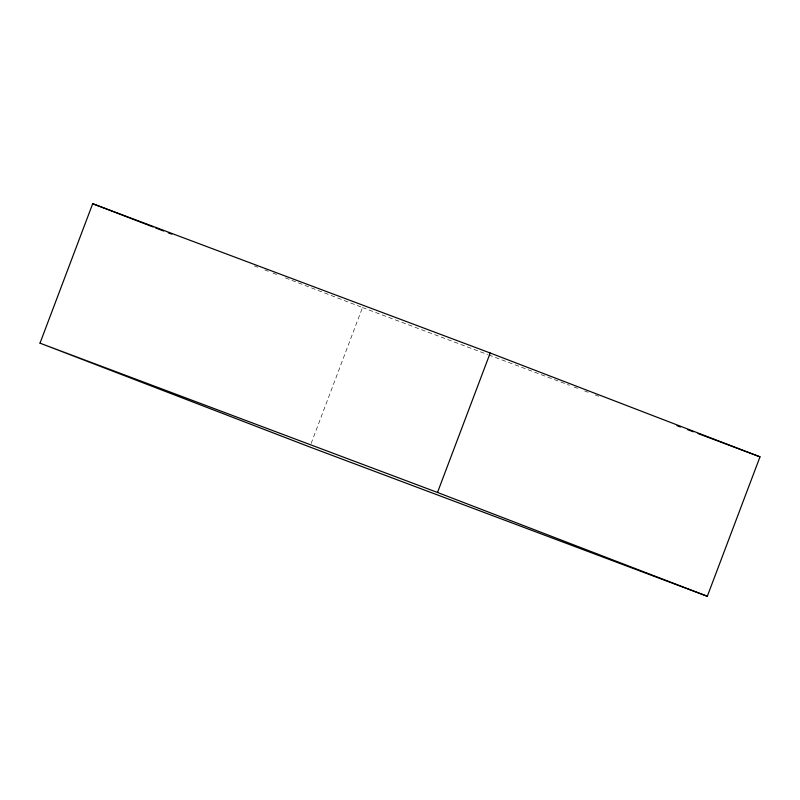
<?xml version="1.0" encoding="UTF-8"?>
<svg xmlns="http://www.w3.org/2000/svg" width="800" height="800" viewBox="0 0 800 800"><rect width="100%" height="100%" fill="white"/><g stroke="black" fill="none" stroke-linecap="round" stroke-linejoin="round"><path stroke-width="0.6" stroke-dasharray="4 3" d="M311.12 443.5L362.49 307.54L283.41 277.11M362.49 307.54L487.59 354.52M488.76 354.96L569.43 385.26M574.11 387.02L577.61 388.34M584.63 390.97L588.14 392.29M595.15 394.92L598.66 396.24M254.34 265.92L257.83 267.26M264.81 269.95L268.3 271.29M272.95 273.08L278.76 275.32"/><path stroke-width="1.2" d="M40 343.16L92.69 203.72L490.2 353.01L760 456.84L707.31 596.28L309.8 446.99L40 343.16L437.51 492.46L707.31 596.28M437.51 492.46L490.2 353.01M676.99 425.66L680.5 426.98M687.51 429.61L693.36 431.81M698.04 433.56L760 456.84M92.69 203.72L153.17 226.99M155.49 227.88L163.63 231.01M168.28 232.81L171.77 234.15"/></g></svg>
